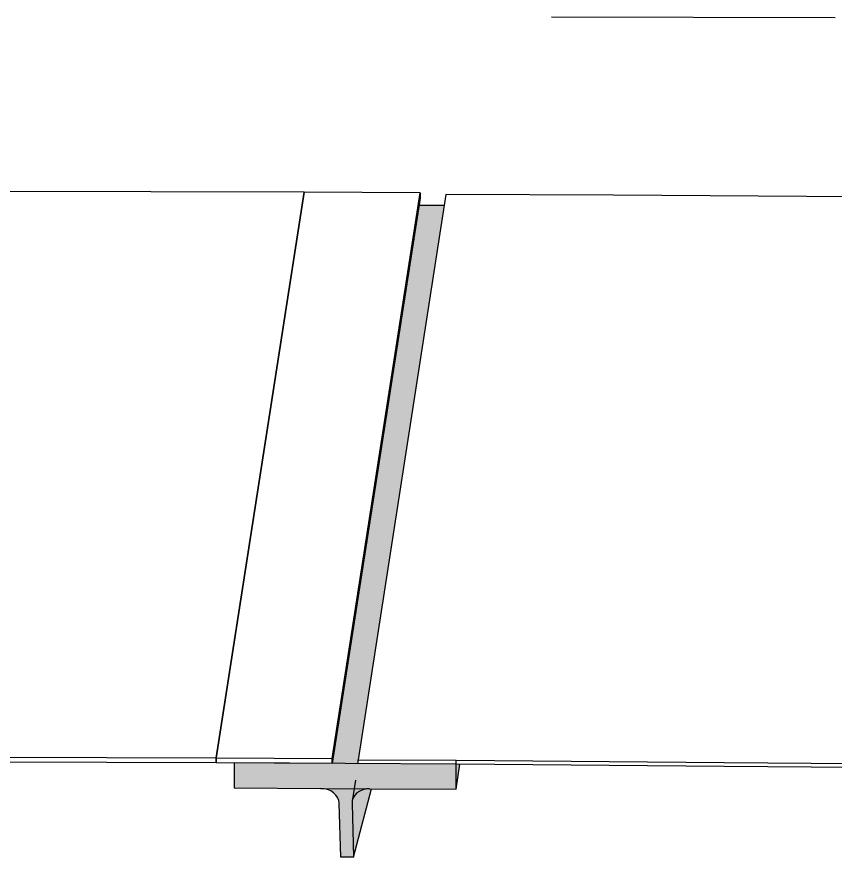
# Model space of a CAD drawing. Header units: metres. Extents: x -1164 to -1017, y 3 to 563.
# Drawn here: x -1068.809 to -1068.174, y 543.676 to 544.327 of the extents above; entities that cross this region are included whole.
import ezdxf

# ---------------------------------------------------------------- set-up
doc = ezdxf.new("R2010")
doc.units = ezdxf.units.M
doc.layers.add('A-DETL', color=7, linetype='Continuous', lineweight=13)
doc.layers.add('A-GENM', color=7, linetype='Continuous', lineweight=35)

# ---------------------------------------------------------------- blocks, each defined once
blk = doc.blocks.new('BR08_GEN_POST_0 - 360UB_BASE-V581-DRG 2873021 - motorway level drainage')
at = {"layer": 'A-GENM', "lineweight": 25, "true_color": 0xcbc2be}
for points in [[(-1136.81424, 543.74813), (-1136.81423, 543.74815), (-1136.89022, 543.74868), (-1136.89004, 543.75264), (-1136.82351, 544.181), (-1136.84305, 544.18111), (-1136.9101, 543.74868), (-1136.84215, 543.74829)], [(-1136.81429, 543.72873), (-1136.81429, 543.74813), (-1136.98619, 543.74912), (-1136.98619, 543.72972), (-1136.8279, 543.72881)], [(-1136.81429, 543.72873), (-1136.81128, 543.74811), (-1136.81424, 543.74813)], [(-1136.8937, 543.67603), (-1136.89395, 543.7222), (-1136.89091, 543.72593), (-1136.88473, 543.72873), (-1136.88399, 543.72913), (-1136.91388, 543.72843), (-1136.90926, 543.72593), (-1136.90609, 543.72213), (-1136.90492, 543.71775), (-1136.90369, 543.67609), (-1136.89493, 543.67604)], [(-1136.8937, 543.67603), (-1136.87984, 543.72911), (-1136.8866, 543.72828), (-1136.89107, 543.72582), (-1136.89446, 543.72075), (-1136.89493, 543.71775), (-1136.89473, 543.71088)]]:
    blk.add_hatch(color=9, dxfattribs=at).paths.add_polyline_path(points)
at = {"layer": 'A-GENM', "color": 254, "lineweight": 25, "true_color": 0xd4d4d4}
for p, q in [((-1136.82351, 544.181), (-1136.84366, 544.18112)), ((-1136.82351, 544.181), (-1136.84366, 544.18112)), ((-1136.98619, 543.74912), (-1136.98624, 543.72972)), ((-1136.81424, 543.74813), (-1136.98619, 543.74912)), ((-1136.81429, 543.72873), (-1136.81424, 543.74813)), ((-1136.81429, 543.72873), (-1136.81128, 543.74811)), ((-1136.89228, 543.73585), (-1136.89482, 543.71946)), ((-1136.98624, 543.72972), (-1136.91926, 543.72934)), ((-1136.91926, 543.72934), (-1136.88127, 543.72912)), ((-1136.8937, 543.67603), (-1136.87984, 543.72911)), ((-1136.88127, 543.72912), (-1136.81429, 543.72873)), ((-1136.90369, 543.67609), (-1136.90493, 543.71781)), ((-1136.89493, 543.71775), (-1136.8937, 543.67603)), ((-1136.8937, 543.67603), (-1136.90369, 543.67609))]:
    blk.add_line(p, q, dxfattribs=at)
at = {"layer": 'A-GENM', "color": 254, "lineweight": 25, "true_color": 0xd4d4d4, "flags": 128}
for points in [[(-1136.90493, 543.71781), (-1136.90526, 543.72004), (-1136.90612, 543.7222), (-1136.90747, 543.72418), (-1136.90926, 543.72593), (-1136.91143, 543.72736), (-1136.91388, 543.72843), (-1136.91652, 543.7291), (-1136.91926, 543.72934)], [(-1136.88127, 543.72912), (-1136.88399, 543.72891), (-1136.8866, 543.72828), (-1136.88899, 543.72723), (-1136.89107, 543.72582), (-1136.89276, 543.7241), (-1136.89399, 543.72213), (-1136.89473, 543.71998), (-1136.89493, 543.71775)]]:
    blk.add_lwpolyline(points, dxfattribs=at)
blk = doc.blocks.new('SCR_B_08_NE_1 - SCR_B_08_NE_1-5604699-DRG 2873021 - motorway level drainage')
at = {"layer": 'A-GENM', "color": 254, "lineweight": 25, "true_color": 0xd4d4d4}
for p, q in [((-1.08996, 0.00702), (-1.08997, 0.00306)), ((-1.02439, -0.43156), (-1.08996, 0.00702)), ((-1.08996, 0.00702), (-0.99998, 0.00702)), ((-0.99998, 0.00702), (-0.93441, -0.43156)), ((-0.9344, -0.43156), (-0.99997, 0.00702)), ((-0.99997, 0.00702), (0.00002, 0.00396)), ((-1.08997, 0.00306), (-1.0244, -0.43552)), ((-1.0244, -0.43552), (-1.02439, -0.43156)), ((-1.0244, -0.43552), (-0.93442, -0.43552)), ((-0.93441, -0.43156), (-1.02439, -0.43156)), ((-0.93441, -0.43156), (-0.93442, -0.43552)), ((-0.93442, -0.43552), (-0.9344, -0.43156)), ((-0.93442, -0.43552), (0.06557, -0.43858)), ((0.06559, -0.43462), (-0.9344, -0.43156))]:
    blk.add_line(p, q, dxfattribs=at)
blk = doc.blocks.new('BR08_NORTH_SCREEN_CORNER_1 - BR08_NORTH_SCREEN_CORNER_1-5680713-DRG 2873021 - motorway level drainage')
at = {"layer": 'A-GENM', "color": 254, "lineweight": 25, "true_color": 0xd4d4d4}
for p, q in [((233.94395, 1238.45763), (233.50297, 1238.41085)), ((233.97661, 1238.33183), (233.94395, 1238.45763)), ((233.5001, 1238.4101), (233.50297, 1238.41085)), ((233.50297, 1238.41085), (233.52207, 1238.33731)), ((233.5192, 1238.33655), (233.52207, 1238.33731)), ((233.57098, 1238.13515), (233.5192, 1238.33655)), ((233.52207, 1238.33731), (233.57385, 1238.1359)), ((234.08628, 1237.90942), (233.97661, 1238.33183)), ((233.59687, 1238.03445), (233.57098, 1238.13515)), ((233.57385, 1238.1359), (233.59975, 1238.0352))]:
    blk.add_line(p, q, dxfattribs=at)

msp = doc.modelspace()

# ---------------------------------------------------------------- linework, layer by layer
at = {"layer": 'A-DETL', "color": 253, "lineweight": 25, "true_color": 0xa3a3a3}
msp.add_line((-1068.3944212, 544.3273155), (-1068.1744219, 544.3267319), dxfattribs=at)

# ---------------------------------------------------------------- block references
at = {"layer": 'A-GENM', "color": 254, "lineweight": 25, "true_color": 0xd4d4d4, "rotation": 75.11694444444437}
msp.add_blockref('BR08_NORTH_SCREEN_CORNER_1 - BR08_NORTH_SCREEN_CORNER_1-5680713-DRG 2873021 - motorway level drainage', (68.3458246, 0), dxfattribs=at)
at = {"layer": 'A-GENM', "color": 254, "lineweight": 25, "true_color": 0xd4d4d4, "extrusion": (0, 0, -1), "rotation": 0.3250009316965836}
msp.add_blockref('SCR_B_08_NE_1 - SCR_B_08_NE_1-5604699-DRG 2873021 - motorway level drainage', (1069.5863053, 544.1900016), dxfattribs=at)
at = {"layer": 'A-GENM', "color": 254, "lineweight": 25, "true_color": 0xd4d4d4}
msp.add_blockref('BR08_GEN_POST_0 - 360UB_BASE-V581-DRG 2873021 - motorway level drainage', (68.3458246, 0), dxfattribs=at)

doc.saveas('drawing.dxf')
